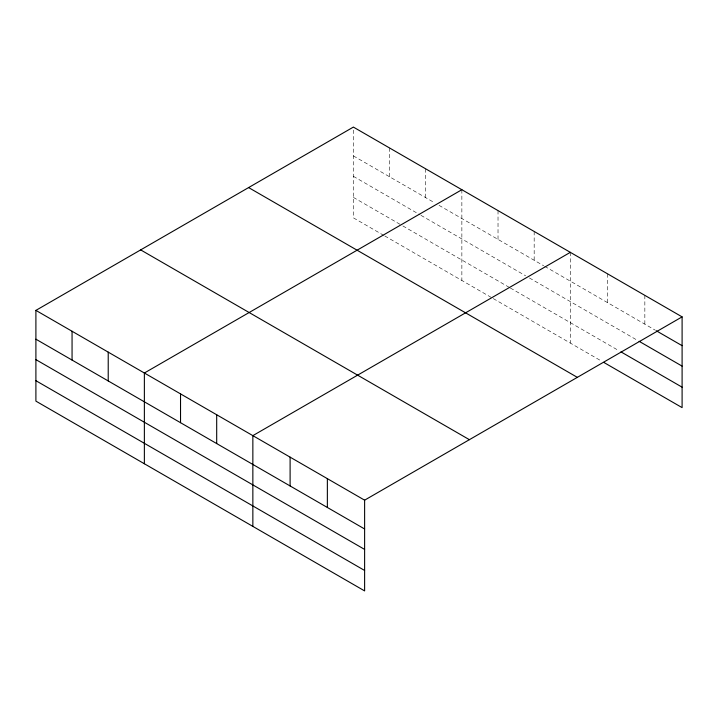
<?xml version="1.0" encoding="UTF-8"?>
<svg xmlns="http://www.w3.org/2000/svg" width="718" height="718" viewBox="0 0 718 718"><rect width="100%" height="100%" fill="white"/><g stroke="black" fill="none" stroke-linecap="round" stroke-linejoin="round"><path stroke-width="0.54" stroke-dasharray="3.59 2.69" d="M383.834 235.414L353.382 217.832L353.382 127.086M353.382 155.896L434.264 202.593M439.021 205.339L543.697 265.768M544.648 266.315L655.355 330.235M353.382 176.332L419.994 214.79M420.945 215.337L525.612 275.766M529.417 277.965L637.207 340.197M353.382 197.396L401.918 225.407M402.87 225.964L509.439 287.487M510.39 288.035L619.051 350.779M384.785 235.962L492.315 298.042M493.266 298.589L600.903 360.732M644.845 295.358L644.845 324.168M607.59 273.854L607.59 302.655M570.334 252.341L570.334 343.087M534.174 231.465L534.174 260.275M498.023 210.589L498.023 239.399M461.862 189.714L461.862 280.46M425.702 168.838L425.702 197.647M389.542 147.962L389.542 176.772"/><path stroke-width="1.08" d="M364.618 549.414L364.618 500.168L35.9 310.382L35.9 401.129L364.618 590.914L364.618 549.414L35.9 359.628M603.766 362.393L682.1 407.618L682.1 316.871L353.382 127.086L35.9 310.382M461.862 189.714L144.372 373.01L144.372 463.756M570.334 252.341L252.853 435.638L252.853 526.384M364.618 500.168L682.1 316.871M656.306 330.783L682.1 345.672M639.119 341.301L682.1 366.117M620.962 351.874L682.1 387.173M248.616 187.577L577.326 377.354M140.674 249.9L469.384 439.676M35.9 339.192L364.618 528.978M35.9 380.693L364.618 570.469M327.363 478.655L327.363 507.464M290.108 457.151L290.108 485.96M216.692 414.762L216.692 443.571M180.532 393.886L180.532 422.696M108.221 352.134L108.221 380.944M72.06 331.258L72.06 360.068"/></g></svg>
